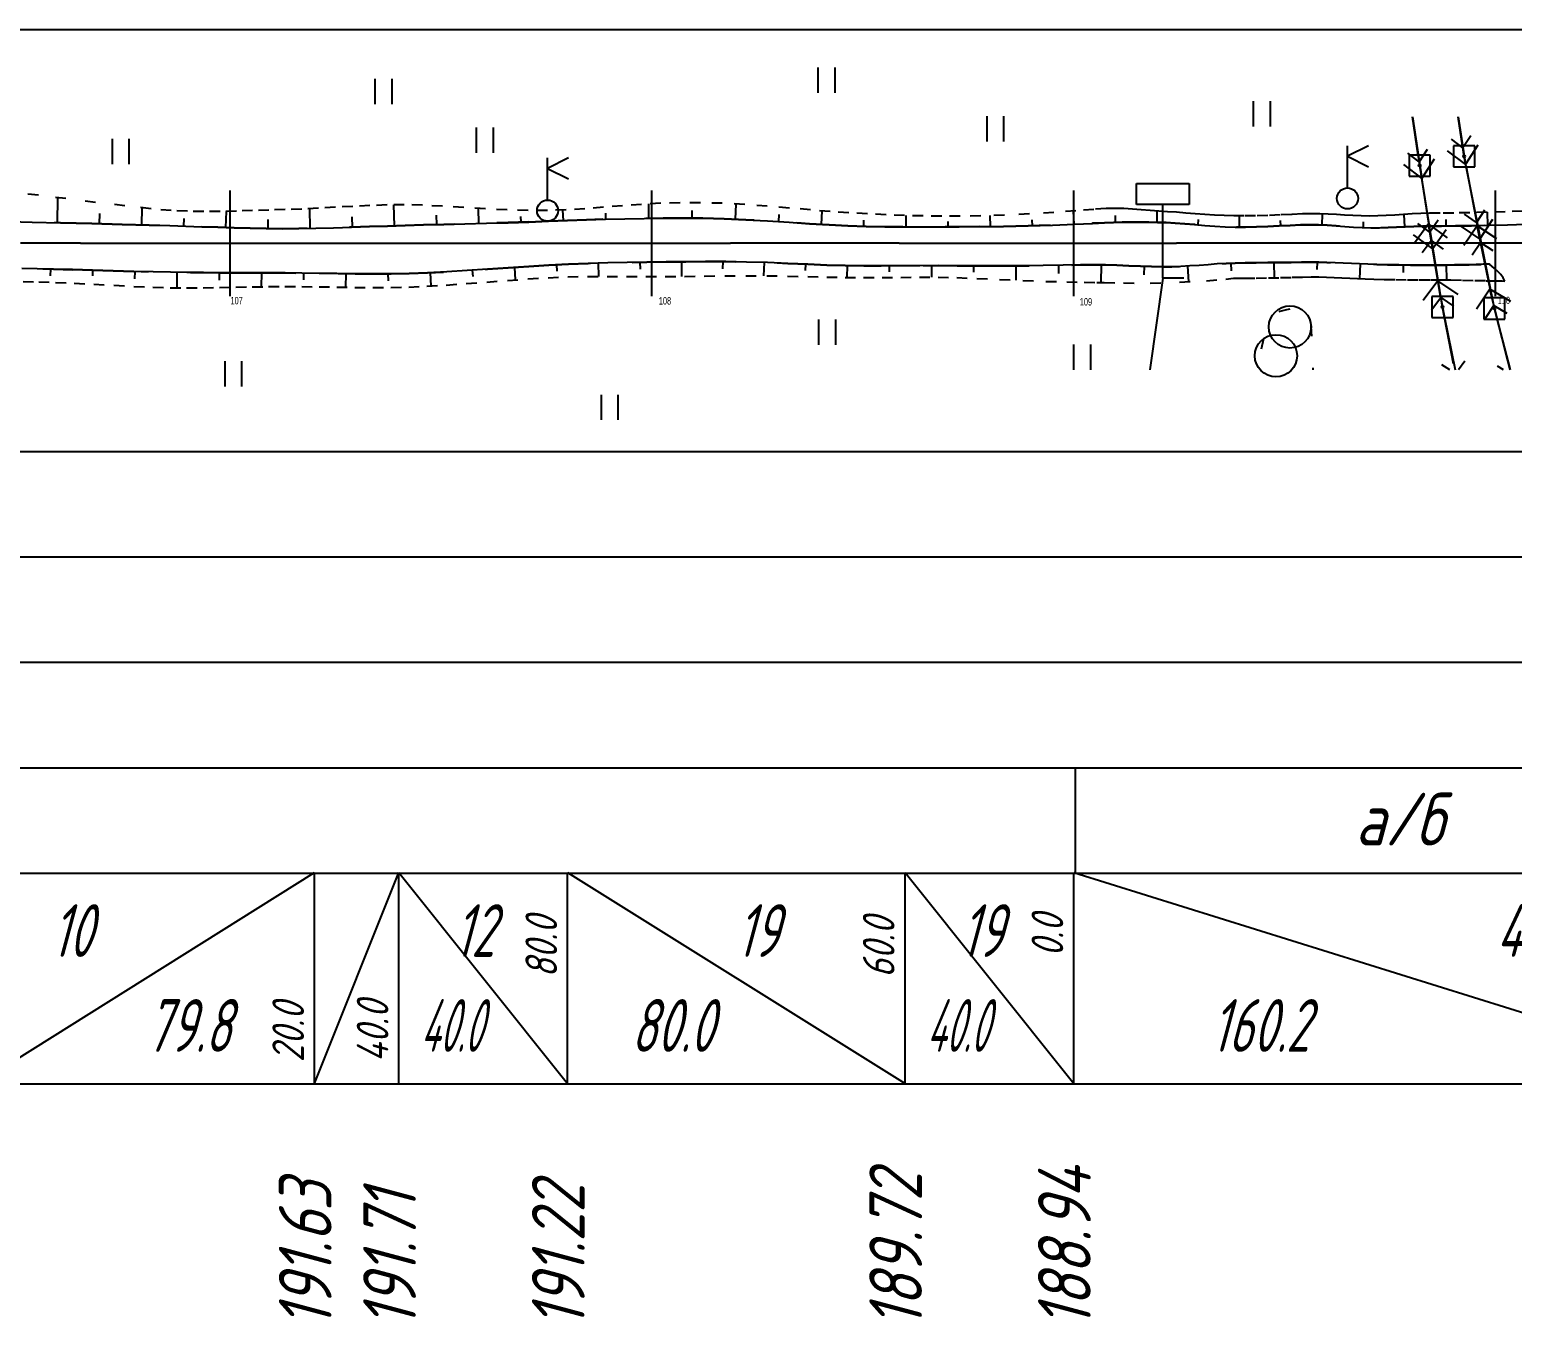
# Model space of a CAD drawing. Extents: x 2172 to 5772, y -842 to -248.
# Drawn here: x 5067.1 to 5137.4, y -671.7 to -610.6 of the extents above; entities that cross this region are included whole.
import ezdxf

# ---------------------------------------------------------------- set-up
doc = ezdxf.new("R2010")
doc.units = 0
doc.header["$MEASUREMENT"] = 0
doc.linetypes.add('CONTI', pattern=[0])
doc.linetypes.add('STROT', pattern=[1.7, 0.5, -1.2])
doc.layers.get('0').update_dxf_attribs({"linetype": 'CONTINUOUS'})
for name, color, linetype in [('DEFAULT', 7, 'CONTI'), ('OTKOSDEFAULT', 32, 'CONTI'), ('SIT_LDEFAULT', 7, 'CONTI'), ('USLZNDEFAULT', 7, 'CONTI'), ('ОТМЕТКИ_КЮВЕТОВ', 7, 'CONTINUOUS'), ('ЧЕРНЫЕ_ОТМЕТКИ', 7, 'CONTINUOUS')]:
    doc.layers.add(name, color=color, linetype=linetype)
doc.styles.add('SHRFT', font='TXT', dxfattribs={"width": 8.75})
doc.styles.add('ГОСТ', font='gost.TTF', dxfattribs={"oblique": 15, "height": 1})

# ---------------------------------------------------------------- blocks, each defined once
blk = doc.blocks.new('BL_27')
at = {"color": 0}
for p, q in [((2.5, 2.5), (-2.5, 2.5)), ((-2.5, 2.5), (-2.5, -2.5)), ((2.5, -2.5), (2.5, 2.5)), ((-2.5, -2.5), (2.5, -2.5))]:
    blk.add_line(p, q, dxfattribs=at)
blk.add_circle((0, 0), 0.25, dxfattribs=at)
blk = doc.blocks.new('BL_4017')
at = {"color": 0}
for p, q in [((0, 2.5), (0, 12.5)), ((5, 12.5), (0, 10)), ((0, 10), (5, 7.5))]:
    blk.add_line(p, q, dxfattribs=at)
blk.add_circle((0, 0), 2.5, dxfattribs=at)
blk = doc.blocks.new('BL_2004')
at = {"color": 0}
blk.add_circle((0, 0), 5, dxfattribs=at)
blk = doc.blocks.new('BL_13')
at = {"color": 0}
for p, q in [((-6.25, 17.5), (-6.25, 22.5)), ((-6.25, 22.5), (6.25, 22.5)), ((6.25, 22.5), (6.25, 17.5)), ((0, 17.5), (-6.25, 17.5)), ((0, 0), (0, 17.5)), ((6.25, 17.5), (0, 17.5)), ((5, 0), (0, 0))]:
    blk.add_line(p, q, dxfattribs=at)
blk = doc.blocks.new('BL_2011')
at = {"color": 0}
for p, q in [((0, 0), (0, 6)), ((4, 0), (4, 6))]:
    blk.add_line(p, q, dxfattribs=at)

msp = doc.modelspace()

# ---------------------------------------------------------------- linework, layer by layer
at = {"linetype": 'Continuous'}
for p, q in [((4736.596, -610.584), (5570.216, -610.584)), ((4736.596, -630.584), (5570.216, -630.584)), ((4736.596, -635.584), (5570.216, -635.584)), ((4736.596, -640.584), (5570.216, -640.584)), ((4736.596, -645.584), (5570.216, -645.584)), ((4736.596, -650.584), (5570.216, -650.584)), ((4736.596, -660.584), (5570.216, -660.584))]:
    msp.add_line(p, q, dxfattribs=at)
msp.add_lwpolyline([(5116.683, -650.584), (5116.683, -645.584)], dxfattribs=at)
at = {"layer": 'DEFAULT', "color": 12, "linetype": 'CONTI'}
for p, q in [((5076.595, -623.217), (5076.595, -618.216)), ((5096.596, -623.216), (5096.596, -618.216)), ((5116.595, -623.216), (5116.596, -618.215)), ((5136.596, -623.216), (5136.595, -618.215)), ((5069.493, -620.715), (5090.626, -620.716)), ((5098.626, -620.716), (5099.05, -620.716)), ((5099.05, -620.716), (5099.473, -620.716)), ((5099.473, -620.716), (5099.897, -620.716)), ((5099.897, -620.716), (5100.321, -620.716)), ((5108.32, -620.715), (5111.464, -620.716)), ((5122.25, -620.716), (5121.464, -620.716)), ((5123.037, -620.716), (5122.25, -620.716)), ((5123.823, -620.716), (5123.037, -620.716)), ((5124.609, -620.716), (5123.823, -620.716)), ((5125.395, -620.716), (5124.609, -620.716)), ((5126.181, -620.716), (5125.395, -620.716)), ((5126.967, -620.716), (5126.181, -620.716)), ((5127.753, -620.716), (5126.967, -620.716)), ((5128.54, -620.716), (5127.753, -620.716)), ((5129.326, -620.716), (5128.54, -620.716)), ((5130.112, -620.716), (5129.326, -620.716))]:
    msp.add_line(p, q, dxfattribs=at)
for points in [[(5067.565, -620.715, 0), (5066.652, -620.716, 0)], [(5068.511, -620.715, 0), (5067.565, -620.715, 0)], [(5069.493, -620.715, 0), (5068.511, -620.715, 0)], [(5090.626, -620.716, 0), (5091.37, -620.715, 0)], [(5091.37, -620.715, 0), (5092.076, -620.715, 0)], [(5092.076, -620.715, 0), (5092.749, -620.715, 0)], [(5092.749, -620.715, 0), (5093.383, -620.715, 0)], [(5093.383, -620.715, 0), (5093.981, -620.715, 0)], [(5093.981, -620.715, 0), (5094.545, -620.716, 0)], [(5094.545, -620.716, 0), (5095.071, -620.716, 0)], [(5095.071, -620.716, 0), (5095.561, -620.715, 0)], [(5095.561, -620.715, 0), (5096.013, -620.716, 0)], [(5096.013, -620.716, 0), (5096.431, -620.715, 0)], [(5096.431, -620.715, 0), (5096.811, -620.715, 0)], [(5096.811, -620.715, 0), (5097.157, -620.716, 0)], [(5097.157, -620.716, 0), (5097.466, -620.716, 0)], [(5097.466, -620.716, 0), (5097.738, -620.716, 0)], [(5097.738, -620.716, 0), (5097.972, -620.716, 0)], [(5097.972, -620.716, 0), (5098.172, -620.715, 0)], [(5098.172, -620.715, 0), (5098.335, -620.715, 0)], [(5098.335, -620.715, 0), (5098.463, -620.715, 0)], [(5098.463, -620.715, 0), (5098.553, -620.715, 0)], [(5098.553, -620.715, 0), (5098.607, -620.716, 0)], [(5098.607, -620.716, 0), (5098.625, -620.716, 0)], [(5100.338, -620.716, 0), (5100.32, -620.716, 0)], [(5100.393, -620.716, 0), (5100.338, -620.716, 0)], [(5100.483, -620.716, 0), (5100.393, -620.716, 0)], [(5100.612, -620.715, 0), (5100.483, -620.716, 0)], [(5100.776, -620.715, 0), (5100.612, -620.715, 0)], [(5100.975, -620.716, 0), (5100.776, -620.715, 0)], [(5101.211, -620.716, 0), (5100.975, -620.716, 0)], [(5101.482, -620.715, 0), (5101.211, -620.716, 0)], [(5101.79, -620.716, 0), (5101.482, -620.715, 0)], [(5102.134, -620.715, 0), (5101.79, -620.716, 0)], [(5102.517, -620.716, 0), (5102.134, -620.715, 0)], [(5102.932, -620.715, 0), (5102.517, -620.716, 0)], [(5103.387, -620.716, 0), (5102.932, -620.715, 0)], [(5103.876, -620.716, 0), (5103.387, -620.716, 0)], [(5104.403, -620.716, 0), (5103.876, -620.716, 0)], [(5104.966, -620.715, 0), (5104.403, -620.716, 0)], [(5105.563, -620.716, 0), (5104.966, -620.715, 0)], [(5106.198, -620.715, 0), (5105.563, -620.716, 0)], [(5106.87, -620.716, 0), (5106.198, -620.715, 0)], [(5107.578, -620.715, 0), (5106.87, -620.716, 0)], [(5108.32, -620.715, 0), (5107.578, -620.715, 0)], [(5111.464, -620.716, 0), (5112.28, -620.715, 0)], [(5112.28, -620.715, 0), (5113.061, -620.715, 0)], [(5113.061, -620.715, 0), (5113.809, -620.716, 0)], [(5113.809, -620.716, 0), (5114.52, -620.715, 0)], [(5114.52, -620.715, 0), (5115.197, -620.715, 0)], [(5115.197, -620.715, 0), (5115.84, -620.715, 0)], [(5115.84, -620.715, 0), (5116.446, -620.716, 0)], [(5116.446, -620.716, 0), (5117.019, -620.715, 0)], [(5117.019, -620.715, 0), (5117.559, -620.715, 0)], [(5117.559, -620.715, 0), (5118.061, -620.716, 0)], [(5118.061, -620.716, 0), (5118.531, -620.715, 0)], [(5118.531, -620.715, 0), (5118.963, -620.716, 0)], [(5118.963, -620.716, 0), (5119.363, -620.716, 0)], [(5119.363, -620.716, 0), (5119.728, -620.716, 0)], [(5119.728, -620.716, 0), (5120.059, -620.716, 0)], [(5120.059, -620.716, 0), (5120.353, -620.716, 0)], [(5120.353, -620.716, 0), (5120.614, -620.716, 0)], [(5120.614, -620.716, 0), (5120.839, -620.716, 0)], [(5120.839, -620.716, 0), (5121.03, -620.717, 0)], [(5121.03, -620.717, 0), (5121.187, -620.716, 0)], [(5121.187, -620.716, 0), (5121.308, -620.717, 0)], [(5121.308, -620.717, 0), (5121.394, -620.716, 0)], [(5121.394, -620.716, 0), (5121.446, -620.715, 0)], [(5121.446, -620.715, 0), (5121.464, -620.716, 0)], [(5130.129, -620.715, 0), (5130.111, -620.716, 0)], [(5130.184, -620.716, 0), (5130.129, -620.715, 0)], [(5130.273, -620.716, 0), (5130.184, -620.716, 0)], [(5130.398, -620.716, 0), (5130.273, -620.716, 0)], [(5130.559, -620.715, 0), (5130.398, -620.716, 0)], [(5130.755, -620.715, 0), (5130.559, -620.715, 0)], [(5130.988, -620.715, 0), (5130.755, -620.715, 0)], [(5131.255, -620.716, 0), (5130.988, -620.715, 0)], [(5131.559, -620.715, 0), (5131.255, -620.716, 0)], [(5131.898, -620.716, 0), (5131.559, -620.715, 0)], [(5132.273, -620.715, 0), (5131.898, -620.716, 0)], [(5132.682, -620.716, 0), (5132.273, -620.715, 0)], [(5133.131, -620.716, 0), (5132.682, -620.716, 0)], [(5133.612, -620.715, 0), (5133.131, -620.716, 0)], [(5134.13, -620.717, 0), (5133.612, -620.715, 0)], [(5134.683, -620.715, 0), (5134.13, -620.717, 0)], [(5135.273, -620.715, 0), (5134.683, -620.715, 0)], [(5135.897, -620.716, 0), (5135.273, -620.715, 0)], [(5136.557, -620.715, 0), (5135.897, -620.716, 0)], [(5137.254, -620.715, 0), (5136.557, -620.715, 0)], [(5137.987, -620.716, 0), (5137.254, -620.715, 0)]]:
    msp.add_polyline3d(points, dxfattribs=at)
at = {"layer": 'OTKOSDEFAULT', "color": 32, "linetype": 'STROT'}
for p, q in [((5067.502, -618.44, 38.28), (5066.446, -618.321, 38.256)), ((5068.802, -618.599, 38.31), (5067.502, -618.44, 38.28)), ((5070.215, -618.773, 38.342), (5068.802, -618.599, 38.31)), ((5071.607, -618.942, 38.374), (5070.215, -618.773, 38.342)), ((5072.846, -619.081, 38.402), (5071.607, -618.942, 38.374)), ((5073.801, -619.164, 38.424), (5072.846, -619.081, 38.402)), ((5074.571, -619.198, 38.43), (5073.801, -619.164, 38.424)), ((5075.342, -619.212, 38.437), (5074.571, -619.198, 38.43)), ((5076.114, -619.206, 38.443), (5075.342, -619.212, 38.437)), ((5076.888, -619.19, 38.449), (5076.114, -619.206, 38.443)), ((5077.659, -619.166, 38.455), (5076.888, -619.19, 38.449)), ((5078.433, -619.139, 38.461), (5077.659, -619.166, 38.455)), ((5079.204, -619.117, 38.468), (5078.433, -619.139, 38.461)), ((5079.986, -619.091, 38.463), (5079.204, -619.117, 38.468)), ((5080.781, -619.052, 38.458), (5079.986, -619.091, 38.463)), ((5081.59, -619.007, 38.453), (5080.781, -619.052, 38.458)), ((5082.403, -618.964, 38.448), (5081.59, -619.007, 38.453)), ((5083.222, -618.926, 38.443), (5082.403, -618.964, 38.448)), ((5084.038, -618.899, 38.438), (5083.222, -618.926, 38.443)), ((5084.848, -618.891, 38.433), (5084.038, -618.899, 38.438)), ((5085.709, -618.911, 38.43), (5084.848, -618.891, 38.433)), ((5086.659, -618.957, 38.427), (5085.709, -618.911, 38.43)), ((5087.667, -619.018, 38.423), (5086.659, -618.957, 38.427)), ((5088.702, -619.079, 38.42), (5087.667, -619.018, 38.423)), ((5089.73, -619.133, 38.416), (5088.702, -619.079, 38.42)), ((5090.72, -619.167, 38.413), (5089.73, -619.133, 38.416)), ((5091.644, -619.166, 38.409), (5090.72, -619.167, 38.413)), ((5092.526, -619.134, 38.396), (5091.644, -619.166, 38.409)), ((5093.414, -619.078, 38.382), (5092.526, -619.134, 38.396)), ((5094.304, -619.01, 38.369), (5093.414, -619.078, 38.382)), ((5095.202, -618.938, 38.355), (5094.304, -619.01, 38.369)), ((5096.104, -618.871, 38.342), (5095.202, -618.938, 38.355)), ((5097.015, -618.82, 38.328), (5096.104, -618.871, 38.342)), ((5097.931, -618.791, 38.315), (5097.015, -618.82, 38.328)), ((5098.895, -618.792, 38.304), (5097.931, -618.791, 38.315)), ((5099.926, -618.82, 38.292), (5098.895, -618.792, 38.304)), ((5100.993, -618.877, 38.28), (5099.926, -618.82, 38.292)), ((5102.065, -618.955, 38.268), (5100.993, -618.877, 38.28)), ((5103.112, -619.043, 38.256), (5102.065, -618.955, 38.268)), ((5104.113, -619.132, 38.244), (5103.112, -619.043, 38.256)), ((5105.044, -619.21, 38.234), (5104.113, -619.132, 38.244)), ((5105.931, -619.271, 38.21), (5105.044, -619.21, 38.234)), ((5106.814, -619.323, 38.187), (5105.931, -619.271, 38.21)), ((5107.697, -619.364, 38.164), (5106.814, -619.323, 38.187)), ((5108.574, -619.397, 38.14), (5107.697, -619.364, 38.164)), ((5109.453, -619.418, 38.117), (5108.574, -619.397, 38.14)), ((5113.313, -619.38, 38.015), (5112.189, -619.417, 38.044)), ((5114.497, -619.323, 37.983), (5113.313, -619.38, 38.015)), ((5115.655, -619.25, 37.952), (5114.497, -619.323, 37.983)), ((5116.7, -619.175, 37.924), (5115.655, -619.25, 37.952)), ((5117.551, -619.106, 37.901), (5116.7, -619.175, 37.924)), ((5118.132, -619.069, 37.886), (5117.551, -619.106, 37.901)), ((5118.548, -619.062, 37.876), (5118.132, -619.069, 37.886)), ((5118.967, -619.07, 37.866), (5118.548, -619.062, 37.876)), ((5119.382, -619.093, 37.856), (5118.967, -619.07, 37.866)), ((5119.799, -619.122, 37.846), (5119.382, -619.093, 37.856)), ((5120.216, -619.154, 37.836), (5119.799, -619.122, 37.846)), ((5120.632, -619.188, 37.826), (5120.216, -619.154, 37.836)), ((5121.047, -619.217, 37.817), (5120.632, -619.188, 37.826)), ((5121.469, -619.247, 37.8), (5121.047, -619.217, 37.817)), ((5121.907, -619.28, 37.783), (5121.469, -619.247, 37.8)), ((5122.356, -619.314, 37.766), (5121.907, -619.28, 37.783)), ((5122.811, -619.348, 37.748), (5122.356, -619.314, 37.766)), ((5123.271, -619.376, 37.73), (5122.811, -619.348, 37.748)), ((5123.731, -619.399, 37.713), (5123.271, -619.376, 37.73)), ((5126.376, -619.373, 37.617), (5125.794, -619.397, 37.638)), ((5126.934, -619.348, 37.597), (5126.376, -619.373, 37.617)), ((5127.444, -619.326, 37.579), (5126.934, -619.348, 37.597)), ((5127.879, -619.315, 37.564), (5127.444, -619.326, 37.579)), ((5128.269, -619.317, 37.551), (5127.879, -619.315, 37.564)), ((5128.659, -619.334, 37.539), (5128.269, -619.317, 37.551)), ((5129.049, -619.354, 37.527), (5128.659, -619.334, 37.539)), ((5129.441, -619.378, 37.514), (5129.049, -619.354, 37.527)), ((5129.834, -619.401, 37.502), (5129.441, -619.378, 37.514)), ((5131.417, -619.397, 37.457), (5131.015, -619.414, 37.467)), ((5131.826, -619.375, 37.447), (5131.417, -619.397, 37.457)), ((5132.237, -619.349, 37.437), (5131.826, -619.375, 37.447)), ((5132.65, -619.325, 37.426), (5132.237, -619.349, 37.437)), ((5133.061, -619.305, 37.416), (5132.65, -619.325, 37.426)), ((5133.471, -619.292, 37.406), (5133.061, -619.305, 37.416)), ((5133.968, -619.287, 37.383), (5133.471, -619.292, 37.406)), ((5134.614, -619.279, 37.353), (5133.968, -619.287, 37.383)), ((5135.37, -619.268, 37.317), (5134.614, -619.279, 37.353)), ((5136.196, -619.246, 37.279), (5135.37, -619.268, 37.317)), ((5137.05, -619.219, 37.239), (5136.196, -619.246, 37.279)), ((5137.891, -619.188, 37.2), (5137.05, -619.219, 37.239)), ((5110.333, -619.428, 38.093), (5109.453, -619.418, 38.117)), ((5111.209, -619.432, 38.07), (5110.333, -619.428, 38.093)), ((5112.189, -619.417, 38.044), (5111.209, -619.432, 38.07)), ((5124.184, -619.414, 37.695), (5123.731, -619.399, 37.713)), ((5124.672, -619.418, 37.678), (5124.184, -619.414, 37.695)), ((5125.217, -619.412, 37.658), (5124.672, -619.418, 37.678)), ((5125.794, -619.397, 37.638), (5125.217, -619.412, 37.658)), ((5130.226, -619.417, 37.49), (5129.834, -619.401, 37.502)), ((5130.618, -619.422, 37.477), (5130.226, -619.417, 37.49)), ((5131.015, -619.414, 37.467), (5130.618, -619.422, 37.477)), ((5136.331, -621.727, 37.309), (5136.295, -621.7, 37.312)), ((5136.424, -621.801, 37.304), (5136.331, -621.727, 37.309)), ((5136.552, -621.913, 37.296), (5136.424, -621.801, 37.304)), ((5136.7, -622.051, 37.286), (5136.552, -621.913, 37.296)), ((5136.841, -622.201, 37.277), (5136.7, -622.051, 37.286)), ((5136.959, -622.356, 37.268), (5136.841, -622.201, 37.277)), ((5066.771, -622.532, 38.287), (5067.517, -622.545, 38.306)), ((5067.517, -622.545, 38.306), (5068.314, -622.57, 38.315)), ((5068.314, -622.57, 38.315), (5069.196, -622.609, 38.325)), ((5069.196, -622.609, 38.325), (5070.128, -622.656, 38.335)), ((5070.128, -622.656, 38.335), (5071.084, -622.708, 38.346)), ((5071.084, -622.708, 38.346), (5072.026, -622.757, 38.357)), ((5072.026, -622.757, 38.357), (5072.928, -622.797, 38.367)), ((5072.928, -622.797, 38.367), (5073.753, -622.821, 38.376)), ((5073.753, -622.821, 38.376), (5074.53, -622.829, 38.384)), ((5074.53, -622.829, 38.384), (5075.308, -622.825, 38.391)), ((5075.308, -622.825, 38.391), (5076.084, -622.812, 38.398)), ((5076.084, -622.812, 38.398), (5076.862, -622.798, 38.406)), ((5076.862, -622.798, 38.406), (5077.64, -622.782, 38.413)), ((5077.64, -622.782, 38.413), (5078.416, -622.768, 38.42)), ((5078.416, -622.768, 38.42), (5079.194, -622.761, 38.427)), ((5079.194, -622.761, 38.427), (5079.988, -622.765, 38.432)), ((5079.988, -622.765, 38.432), (5080.809, -622.777, 38.437)), ((5080.809, -622.777, 38.437), (5081.65, -622.791, 38.442)), ((5081.65, -622.791, 38.442), (5082.503, -622.804, 38.447)), ((5082.503, -622.804, 38.447), (5083.362, -622.812, 38.452)), ((5083.362, -622.812, 38.452), (5084.216, -622.809, 38.457)), ((5084.216, -622.809, 38.457), (5085.062, -622.791, 38.462)), ((5085.062, -622.791, 38.462), (5085.927, -622.752, 38.447)), ((5085.927, -622.752, 38.447), (5086.842, -622.695, 38.431)), ((5086.842, -622.695, 38.431), (5087.79, -622.628, 38.415)), ((5087.79, -622.628, 38.415), (5088.76, -622.551, 38.398)), ((5088.76, -622.551, 38.398), (5089.738, -622.477, 38.382)), ((5089.738, -622.477, 38.382), (5090.712, -622.406, 38.365)), ((5090.712, -622.406, 38.365), (5091.666, -622.347, 38.348)), ((5091.666, -622.347, 38.348), (5092.602, -622.307, 38.332)), ((5092.602, -622.307, 38.332), (5093.537, -622.289, 38.315)), ((5093.537, -622.289, 38.315), (5094.466, -622.284, 38.299)), ((5094.466, -622.284, 38.299), (5095.392, -622.286, 38.282)), ((5095.392, -622.286, 38.282), (5096.312, -622.291, 38.266)), ((5096.312, -622.291, 38.266), (5097.227, -622.294, 38.249)), ((5097.227, -622.294, 38.249), (5098.139, -622.286, 38.233)), ((5098.139, -622.286, 38.233), (5099.072, -622.27, 38.219)), ((5099.072, -622.27, 38.219), (5100.044, -622.257, 38.205)), ((5100.044, -622.257, 38.205), (5101.039, -622.253, 38.191)), ((5101.039, -622.253, 38.191), (5102.039, -622.258, 38.177)), ((5102.039, -622.258, 38.177), (5103.026, -622.273, 38.163)), ((5103.026, -622.273, 38.163), (5103.981, -622.295, 38.149)), ((5103.981, -622.295, 38.149), (5104.883, -622.319, 38.136)), ((5104.883, -622.319, 38.136), (5105.753, -622.336, 38.118)), ((5105.753, -622.336, 38.118), (5106.629, -622.341, 38.1)), ((5106.629, -622.341, 38.1), (5107.507, -622.338, 38.081)), ((5107.507, -622.338, 38.081), (5108.393, -622.332, 38.063)), ((5108.393, -622.332, 38.063), (5109.278, -622.325, 38.045)), ((5109.278, -622.325, 38.045), (5110.163, -622.329, 38.026)), ((5110.163, -622.329, 38.026), (5111.047, -622.345, 38.008)), ((5111.047, -622.345, 38.008), (5112.006, -622.378, 37.982)), ((5112.006, -622.378, 37.982), (5113.076, -622.427, 37.953)), ((5113.076, -622.427, 37.953), (5114.188, -622.477, 37.924)), ((5114.188, -622.477, 37.924), (5115.274, -622.52, 37.895)), ((5115.274, -622.52, 37.895), (5116.265, -622.55, 37.869)), ((5116.265, -622.55, 37.869), (5117.092, -622.566, 37.847)), ((5117.092, -622.566, 37.847), (5117.682, -622.568, 37.832)), ((5117.682, -622.568, 37.832), (5118.037, -622.579, 37.82)), ((5118.037, -622.579, 37.82), (5118.959, -622.598, 37.789)), ((5118.959, -622.598, 37.789), (5120.225, -622.6, 37.748)), ((5120.225, -622.6, 37.748), (5121.612, -622.563, 37.702)), ((5121.612, -622.563, 37.702), (5122.886, -622.49, 37.66)), ((5122.886, -622.49, 37.66), (5123.814, -622.41, 37.63)), ((5123.814, -622.41, 37.63), (5124.172, -622.374, 37.618)), ((5124.172, -622.374, 37.618), (5124.683, -622.37, 37.601)), ((5124.683, -622.37, 37.601), (5125.24, -622.366, 37.583)), ((5125.24, -622.366, 37.583), (5125.822, -622.357, 37.564)), ((5125.822, -622.357, 37.564), (5126.397, -622.344, 37.545)), ((5126.397, -622.344, 37.545), (5126.945, -622.329, 37.527)), ((5126.945, -622.329, 37.527), (5127.439, -622.316, 37.511)), ((5127.439, -622.316, 37.511), (5127.852, -622.309, 37.497)), ((5127.852, -622.309, 37.497), (5128.218, -622.31, 37.486)), ((5128.218, -622.31, 37.486), (5128.583, -622.319, 37.476)), ((5128.583, -622.319, 37.476), (5128.948, -622.334, 37.465)), ((5128.948, -622.334, 37.465), (5129.315, -622.353, 37.454)), ((5129.315, -622.353, 37.454), (5129.683, -622.371, 37.443)), ((5129.683, -622.371, 37.443), (5130.049, -622.389, 37.433)), ((5130.049, -622.389, 37.433), (5130.415, -622.403, 37.422)), ((5130.415, -622.403, 37.422), (5130.828, -622.415, 37.406)), ((5130.828, -622.415, 37.406), (5131.318, -622.427, 37.387)), ((5131.318, -622.427, 37.387), (5131.86, -622.436, 37.365)), ((5131.86, -622.436, 37.365), (5132.422, -622.441, 37.343)), ((5132.422, -622.441, 37.343), (5132.981, -622.443, 37.321)), ((5132.981, -622.443, 37.321), (5133.512, -622.444, 37.3)), ((5133.512, -622.444, 37.3), (5133.985, -622.445, 37.282)), ((5133.985, -622.445, 37.282), (5134.475, -622.452, 37.278)), ((5134.475, -622.452, 37.278), (5135.034, -622.465, 37.274)), ((5135.034, -622.465, 37.274), (5135.612, -622.478, 37.27)), ((5135.612, -622.478, 37.27), (5136.152, -622.488, 37.266)), ((5136.152, -622.488, 37.266), (5136.604, -622.497, 37.263)), ((5136.604, -622.497, 37.263), (5136.914, -622.502, 37.261)), ((5136.914, -622.502, 37.261), (5137.029, -622.504, 37.26)), ((5137.029, -622.504, 37.26), (5136.959, -622.356, 37.268))]:
    msp.add_line(p, q, dxfattribs=at)
at = {"layer": 'OTKOSDEFAULT', "color": 32}
for p, q in [((5068.4, -619.742), (5068.43, -618.555)), ((5070.399, -619.792), (5070.412, -619.295)), ((5072.398, -619.844), (5072.419, -619.033)), ((5076.396, -619.967), (5076.422, -619.2)), ((5080.395, -620.007), (5080.376, -619.073)), ((5084.393, -619.886), (5084.362, -618.897)), ((5086.392, -619.83), (5086.38, -619.386)), ((5088.391, -619.777), (5088.371, -619.06)), ((5092.394, -619.642), (5092.375, -619.14)), ((5094.413, -619.577), (5094.406, -619.289)), ((5096.449, -619.535), (5096.439, -618.851)), ((5098.501, -619.523), (5098.504, -619.156)), ((5100.559, -619.573), (5100.593, -618.852)), ((5102.604, -619.687), (5102.628, -619.344)), ((5104.628, -619.82), (5104.667, -619.176)), ((5116.611, -619.811), (5116.584, -619.184)), ((5118.581, -619.726), (5118.574, -619.395)), ((5120.543, -619.723), (5120.555, -619.181)), ((5128.368, -619.851), (5128.39, -619.323)), ((5132.291, -619.941), (5132.267, -619.348)), ((5136.233, -619.864), (5136.218, -619.244)), ((5066.132, -619.68, 38.277), (5067.208, -619.71, 38.297)), ((5067.208, -619.71, 38.297), (5068.554, -619.745, 38.322)), ((5068.554, -619.745, 38.322), (5070.027, -619.782, 38.349)), ((5070.027, -619.782, 38.349), (5071.479, -619.82, 38.376)), ((5071.479, -619.82, 38.376), (5072.76, -619.853, 38.4)), ((5072.76, -619.853, 38.4), (5073.729, -619.878, 38.418)), ((5073.729, -619.878, 38.418), (5074.493, -619.901, 38.428)), ((5074.396, -619.898), (5074.407, -619.545)), ((5074.493, -619.901, 38.428), (5075.254, -619.927, 38.439)), ((5075.254, -619.927, 38.439), (5076.017, -619.955, 38.449)), ((5076.017, -619.955, 38.449), (5076.78, -619.981, 38.46)), ((5076.78, -619.981, 38.46), (5077.541, -620.004, 38.47)), ((5077.541, -620.004, 38.47), (5078.304, -620.018, 38.481)), ((5078.304, -620.018, 38.481), (5079.067, -620.024, 38.491)), ((5078.394, -620.019), (5078.4, -619.581)), ((5079.067, -620.024, 38.491), (5079.847, -620.018, 38.489)), ((5079.847, -620.018, 38.489), (5080.659, -620.003, 38.488)), ((5080.659, -620.003, 38.488), (5081.494, -619.98, 38.486)), ((5081.494, -619.98, 38.486), (5082.342, -619.954, 38.484)), ((5082.342, -619.954, 38.484), (5083.198, -619.925, 38.482)), ((5082.394, -619.952), (5082.379, -619.459)), ((5083.198, -619.925, 38.482), (5084.049, -619.897, 38.48)), ((5084.049, -619.897, 38.48), (5084.889, -619.871, 38.478)), ((5084.889, -619.871, 38.478), (5085.766, -619.847, 38.47)), ((5085.766, -619.847, 38.47), (5086.72, -619.822, 38.462)), ((5086.72, -619.822, 38.462), (5087.724, -619.796, 38.453)), ((5087.724, -619.796, 38.453), (5088.747, -619.768, 38.444)), ((5088.747, -619.768, 38.444), (5089.769, -619.739, 38.435)), ((5089.769, -619.739, 38.435), (5090.758, -619.706, 38.426)), ((5090.391, -619.717), (5090.382, -619.437)), ((5090.758, -619.706, 38.426), (5091.692, -619.669, 38.418)), ((5091.692, -619.669, 38.418), (5092.589, -619.635, 38.402)), ((5092.589, -619.635, 38.402), (5093.492, -619.603, 38.386)), ((5093.492, -619.603, 38.386), (5094.399, -619.577, 38.371)), ((5094.399, -619.577, 38.371), (5095.306, -619.556, 38.355)), ((5095.306, -619.556, 38.355), (5096.218, -619.539, 38.339)), ((5096.218, -619.539, 38.339), (5097.133, -619.528, 38.323)), ((5097.133, -619.528, 38.323), (5098.052, -619.522, 38.308)), ((5098.052, -619.522, 38.308), (5099.005, -619.528, 38.293)), ((5099.005, -619.528, 38.293), (5100.011, -619.553, 38.277)), ((5100.011, -619.553, 38.277), (5101.043, -619.597, 38.261)), ((5101.043, -619.597, 38.261), (5102.077, -619.654, 38.245)), ((5102.077, -619.654, 38.245), (5103.094, -619.72, 38.229)), ((5103.094, -619.72, 38.229), (5104.071, -619.788, 38.214)), ((5104.071, -619.788, 38.214), (5104.992, -619.844, 38.199)), ((5104.992, -619.844, 38.199), (5105.876, -619.885, 38.181)), ((5105.876, -619.885, 38.181), (5106.759, -619.912, 38.162)), ((5106.639, -619.908), (5106.648, -619.611)), ((5106.759, -619.912, 38.162), (5107.642, -619.927, 38.143)), ((5107.642, -619.927, 38.143), (5108.525, -619.932, 38.124)), ((5108.525, -619.932, 38.124), (5109.405, -619.931, 38.106)), ((5108.643, -619.933), (5108.644, -619.397)), ((5109.405, -619.931, 38.106), (5110.287, -619.928, 38.087)), ((5110.287, -619.928, 38.087), (5111.166, -619.928, 38.068)), ((5110.643, -619.928), (5110.643, -619.679)), ((5111.166, -619.928, 38.068), (5112.144, -619.925, 38.054)), ((5112.144, -619.925, 38.054), (5113.265, -619.912, 38.038)), ((5112.642, -619.919), (5112.637, -619.402)), ((5113.265, -619.912, 38.038), (5114.44, -619.889, 38.02)), ((5114.44, -619.889, 38.02), (5115.591, -619.853, 38.004)), ((5114.632, -619.883), (5114.626, -619.6)), ((5115.591, -619.853, 38.004), (5116.629, -619.81, 37.988)), ((5116.629, -619.81, 37.988), (5117.48, -619.769, 37.976)), ((5117.48, -619.769, 37.976), (5118.06, -619.742, 37.967)), ((5118.06, -619.742, 37.967), (5118.478, -619.728, 37.941)), ((5118.478, -619.728, 37.941), (5118.896, -619.718, 37.915)), ((5118.896, -619.718, 37.915), (5119.313, -619.713, 37.889)), ((5119.313, -619.713, 37.889), (5119.73, -619.712, 37.863)), ((5119.73, -619.712, 37.863), (5120.148, -619.716, 37.837)), ((5120.148, -619.716, 37.837), (5120.563, -619.723, 37.81)), ((5120.563, -619.723, 37.81), (5120.978, -619.737, 37.784)), ((5120.978, -619.737, 37.784), (5121.406, -619.76, 37.774)), ((5121.406, -619.76, 37.774), (5121.856, -619.793, 37.764)), ((5121.856, -619.793, 37.764), (5122.324, -619.831, 37.753)), ((5122.324, -619.831, 37.753), (5122.804, -619.868, 37.742)), ((5122.494, -619.844), (5122.513, -619.587)), ((5122.804, -619.868, 37.742), (5123.289, -619.903, 37.731)), ((5123.289, -619.903, 37.731), (5123.773, -619.93, 37.719)), ((5123.773, -619.93, 37.719), (5124.247, -619.945, 37.708)), ((5124.247, -619.945, 37.708), (5124.738, -619.947, 37.689)), ((5124.451, -619.946), (5124.455, -619.416)), ((5124.738, -619.947, 37.689), (5125.262, -619.935, 37.668)), ((5125.262, -619.935, 37.668), (5125.801, -619.915, 37.647)), ((5125.801, -619.915, 37.647), (5126.339, -619.891, 37.626)), ((5126.339, -619.891, 37.626), (5126.86, -619.865, 37.605)), ((5126.412, -619.888), (5126.4, -619.63)), ((5126.86, -619.865, 37.605), (5127.349, -619.845, 37.585)), ((5127.349, -619.845, 37.585), (5127.79, -619.835, 37.568)), ((5127.79, -619.835, 37.568), (5128.202, -619.843, 37.561)), ((5128.202, -619.843, 37.561), (5128.615, -619.862, 37.555)), ((5128.615, -619.862, 37.555), (5129.031, -619.891, 37.548)), ((5129.031, -619.891, 37.548), (5129.444, -619.921, 37.541)), ((5129.444, -619.921, 37.541), (5129.859, -619.952, 37.534)), ((5129.859, -619.952, 37.534), (5130.271, -619.974, 37.528)), ((5130.271, -619.974, 37.528), (5130.682, -619.984, 37.521)), ((5130.327, -619.976), (5130.338, -619.698)), ((5130.682, -619.984, 37.521), (5131.089, -619.983, 37.501)), ((5131.089, -619.983, 37.501), (5131.498, -619.973, 37.48)), ((5131.498, -619.973, 37.48), (5131.906, -619.958, 37.46)), ((5131.906, -619.958, 37.46), (5132.315, -619.941, 37.44)), ((5132.315, -619.941, 37.44), (5132.722, -619.922, 37.419)), ((5132.722, -619.922, 37.419), (5133.13, -619.908, 37.399)), ((5133.13, -619.908, 37.399), (5133.539, -619.901, 37.378)), ((5133.539, -619.901, 37.378), (5134.04, -619.897, 37.361)), ((5134.04, -619.897, 37.361), (5134.693, -619.892, 37.338)), ((5134.257, -619.896), (5134.255, -619.591)), ((5134.693, -619.892, 37.338), (5135.461, -619.881, 37.311)), ((5135.461, -619.881, 37.311), (5136.302, -619.863, 37.281)), ((5136.302, -619.863, 37.281), (5137.17, -619.837, 37.251)), ((5137.17, -619.837, 37.251), (5138.024, -619.806, 37.221)), ((5067.438, -621.925, 38.239), (5066.713, -621.907, 38.222)), ((5068.225, -621.942, 38.268), (5067.438, -621.925, 38.239)), ((5068.073, -621.939), (5068.066, -622.251)), ((5069.116, -621.965, 38.301), (5068.225, -621.942, 38.268)), ((5070.07, -621.991, 38.336), (5069.116, -621.965, 38.301)), ((5070.074, -621.991), (5070.066, -622.266)), ((5071.051, -622.021, 38.373), (5070.07, -621.991, 38.336)), ((5072.02, -622.047, 38.408), (5071.051, -622.021, 38.373)), ((5072.939, -622.07, 38.442), (5072.02, -622.047, 38.408)), ((5072.072, -622.047), (5072.063, -622.403)), ((5073.772, -622.086, 38.473), (5072.939, -622.07, 38.442)), ((5074.547, -622.096, 38.473), (5073.772, -622.086, 38.473)), ((5074.071, -622.091), (5074.059, -622.824)), ((5075.324, -622.104, 38.472), (5074.547, -622.096, 38.473)), ((5076.1, -622.11, 38.471), (5075.324, -622.104, 38.472)), ((5076.072, -622.108), (5076.071, -622.461)), ((5076.875, -622.111, 38.471), (5076.1, -622.11, 38.471)), ((5077.651, -622.115, 38.47), (5076.875, -622.111, 38.471)), ((5078.426, -622.117, 38.47), (5077.651, -622.115, 38.47)), ((5078.073, -622.116), (5078.072, -622.774)), ((5079.202, -622.121, 38.469), (5078.426, -622.117, 38.47)), ((5079.995, -622.128, 38.471), (5079.202, -622.121, 38.469)), ((5080.817, -622.141, 38.472), (5079.995, -622.128, 38.471)), ((5080.075, -622.13), (5080.071, -622.448)), ((5081.66, -622.154, 38.474), (5080.817, -622.141, 38.472)), ((5082.515, -622.166, 38.476), (5081.66, -622.154, 38.474)), ((5082.077, -622.159), (5082.069, -622.798)), ((5083.376, -622.171, 38.477), (5082.515, -622.166, 38.476)), ((5084.234, -622.166, 38.479), (5083.376, -622.171, 38.477)), ((5084.078, -622.167), (5084.082, -622.489)), ((5085.082, -622.15, 38.481), (5084.234, -622.166, 38.479)), ((5085.951, -622.117, 38.472), (5085.082, -622.15, 38.481)), ((5086.87, -622.068, 38.462), (5085.951, -622.117, 38.472)), ((5086.077, -622.111), (5086.107, -622.74)), ((5087.825, -622.01, 38.452), (5086.87, -622.068, 38.462)), ((5088.799, -621.946, 38.441), (5087.825, -622.01, 38.452)), ((5088.074, -621.994), (5088.094, -622.298)), ((5089.782, -621.877, 38.431), (5088.799, -621.946, 38.441)), ((5090.756, -621.811, 38.42), (5089.782, -621.877, 38.431)), ((5090.071, -621.858), (5090.112, -622.449)), ((5091.707, -621.752, 38.41), (5090.756, -621.811, 38.42)), ((5092.639, -621.704, 38.394), (5091.707, -621.752, 38.41)), ((5092.065, -621.733), (5092.081, -622.031)), ((5093.572, -621.668, 38.378), (5092.639, -621.704, 38.394)), ((5094.5, -621.642, 38.362), (5093.572, -621.668, 38.378)), ((5094.049, -621.653), (5094.067, -622.284)), ((5095.427, -621.622, 38.347), (5094.5, -621.642, 38.362)), ((5096.351, -621.61, 38.331), (5095.427, -621.622, 38.347)), ((5096.024, -621.612), (5096.029, -621.95)), ((5097.274, -621.599, 38.315), (5096.351, -621.61, 38.331)), ((5098.194, -621.588, 38.299), (5097.274, -621.599, 38.315)), ((5097.989, -621.588), (5097.996, -622.285)), ((5099.132, -621.581, 38.289), (5098.194, -621.588, 38.299)), ((5100.099, -621.585, 38.28), (5099.132, -621.581, 38.289)), ((5099.948, -621.583), (5099.946, -621.92)), ((5101.083, -621.603, 38.27), (5100.099, -621.585, 38.28)), ((5102.068, -621.633, 38.26), (5101.083, -621.603, 38.27)), ((5101.908, -621.627), (5101.889, -622.255)), ((5103.04, -621.671, 38.25), (5102.068, -621.633, 38.26)), ((5103.984, -621.71, 38.24), (5103.04, -621.671, 38.25)), ((5103.875, -621.704), (5103.864, -621.999)), ((5104.885, -621.746, 38.231), (5103.984, -621.71, 38.24)), ((5105.76, -621.772, 38.213), (5104.885, -621.746, 38.231)), ((5106.64, -621.786, 38.195), (5105.76, -621.772, 38.213)), ((5105.853, -621.773), (5105.842, -622.336)), ((5107.52, -621.789, 38.176), (5106.64, -621.786, 38.195)), ((5108.405, -621.787, 38.158), (5107.52, -621.789, 38.176)), ((5107.843, -621.789), (5107.844, -622.063)), ((5109.292, -621.78, 38.139), (5108.405, -621.787, 38.158)), ((5110.179, -621.776, 38.121), (5109.292, -621.78, 38.139)), ((5109.843, -621.778), (5109.844, -622.328)), ((5111.064, -621.778, 38.102), (5110.179, -621.776, 38.121)), ((5112.009, -621.782, 38.077), (5111.064, -621.778, 38.102)), ((5111.843, -621.781), (5111.843, -622.078)), ((5113.04, -621.784, 38.049), (5112.009, -621.782, 38.077)), ((5114.101, -621.779, 38.021), (5113.04, -621.784, 38.049)), ((5113.85, -621.781), (5113.854, -622.462)), ((5115.138, -621.768, 37.993), (5114.101, -621.779, 38.021)), ((5116.096, -621.754, 37.968), (5115.138, -621.768, 37.993)), ((5115.867, -621.758), (5115.872, -622.15)), ((5116.923, -621.739, 37.946), (5116.096, -621.754, 37.968)), ((5117.558, -621.731, 37.929), (5116.923, -621.739, 37.946)), ((5118.093, -621.737, 37.908), (5117.558, -621.731, 37.929)), ((5117.895, -621.735), (5117.884, -622.573)), ((5118.646, -621.753, 37.886), (5118.093, -621.737, 37.908)), ((5119.203, -621.777, 37.864), (5118.646, -621.753, 37.886)), ((5119.753, -621.799, 37.842), (5119.203, -621.777, 37.864)), ((5120.285, -621.819, 37.821), (5119.753, -621.799, 37.842)), ((5119.935, -621.807), (5119.921, -622.204)), ((5120.787, -621.83, 37.802), (5120.285, -621.819, 37.821)), ((5121.243, -621.829, 37.784), (5120.787, -621.83, 37.802)), ((5121.674, -621.815, 37.771), (5121.243, -621.829, 37.784)), ((5122.105, -621.791, 37.759), (5121.674, -621.815, 37.771)), ((5121.989, -621.799), (5122.035, -622.544)), ((5122.535, -621.762, 37.747), (5122.105, -621.791, 37.759)), ((5122.966, -621.729, 37.735), (5122.535, -621.762, 37.747)), ((5123.395, -621.697, 37.722), (5122.966, -621.729, 37.735)), ((5123.822, -621.67, 37.71), (5123.395, -621.697, 37.722)), ((5124.251, -621.654, 37.698), (5123.822, -621.67, 37.71)), ((5124.036, -621.664), (5124.052, -622.024)), ((5124.716, -621.644, 37.683), (5124.251, -621.654, 37.698)), ((5125.24, -621.64, 37.667), (5124.716, -621.644, 37.683)), ((5125.797, -621.633, 37.65), (5125.24, -621.64, 37.667)), ((5126.36, -621.627, 37.633), (5125.797, -621.633, 37.65)), ((5126.083, -621.632), (5126.093, -622.352)), ((5126.902, -621.619, 37.616), (5126.36, -621.627, 37.633)), ((5127.402, -621.613, 37.601), (5126.902, -621.619, 37.616)), ((5127.83, -621.609, 37.588), (5127.402, -621.613, 37.601)), ((5128.216, -621.612, 37.575), (5127.83, -621.609, 37.588)), ((5128.13, -621.611), (5128.126, -621.96)), ((5128.601, -621.621, 37.562), (5128.216, -621.612, 37.575)), ((5128.987, -621.636, 37.55), (5128.601, -621.621, 37.562)), ((5129.374, -621.654, 37.537), (5128.987, -621.636, 37.55)), ((5129.76, -621.673, 37.524), (5129.374, -621.654, 37.537)), ((5130.146, -621.689, 37.512), (5129.76, -621.673, 37.524)), ((5130.533, -621.702, 37.499), (5130.146, -621.689, 37.512)), ((5130.175, -621.69), (5130.146, -622.393)), ((5130.966, -621.715, 37.487), (5130.533, -621.702, 37.499)), ((5131.472, -621.73, 37.473), (5130.966, -621.715, 37.487)), ((5132.016, -621.744, 37.458), (5131.472, -621.73, 37.473)), ((5132.57, -621.751, 37.442), (5132.016, -621.744, 37.458)), ((5132.222, -621.746), (5132.217, -622.093)), ((5133.099, -621.754, 37.427), (5132.57, -621.751, 37.442)), ((5133.574, -621.753, 37.414), (5133.099, -621.754, 37.427)), ((5133.963, -621.75, 37.403), (5133.574, -621.753, 37.414)), ((5134.304, -621.746, 37.39), (5133.963, -621.75, 37.403)), ((5134.262, -621.747), (5134.271, -622.449)), ((5134.652, -621.742, 37.376), (5134.304, -621.746, 37.39)), ((5135.001, -621.737, 37.363), (5134.652, -621.742, 37.376)), ((5135.347, -621.732, 37.349), (5135.001, -621.737, 37.363)), ((5135.684, -621.723, 37.336), (5135.347, -621.732, 37.349)), ((5136.001, -621.711, 37.323), (5135.684, -621.723, 37.336)), ((5136.295, -621.7, 37.312), (5136.001, -621.711, 37.323))]:
    msp.add_line(p, q, dxfattribs=at)
at = {"layer": 'SIT_LDEFAULT', "color": 7}
for p, q in [((5132.653, -614.716), (5133.097, -617.641)), ((5132.999, -617.03), (5132.656, -614.716)), ((5132.922, -616.536), (5132.657, -614.716)), ((5135.028, -616.098), (5134.82, -614.716)), ((5134.82, -614.716), (5135.17, -616.981)), ((5135.106, -616.592), (5134.821, -614.716)), ((5135.043, -616.193), (5134.51, -615.782)), ((5135.421, -615.615), (5135.043, -616.193)), ((5132.97, -616.852), (5132.441, -616.441)), ((5133.348, -616.275), (5132.97, -616.852)), ((5134.307, -616.323), (5135.17, -616.981)), ((5135.17, -616.981), (5135.778, -616.054)), ((5132.239, -616.981), (5133.097, -617.641)), ((5134.08, -623.739), (5132.999, -617.03)), ((5133.097, -617.641), (5133.703, -616.714)), ((5136.543, -623.806), (5135.106, -616.592)), ((5135.195, -617.084), (5135.85, -620.518)), ((5133.07, -617.525), (5133.603, -620.981)), ((5135.694, -619.733), (5135.117, -619.338)), ((5136.078, -619.145), (5135.694, -619.733)), ((5068.554, -619.745), (5068.256, -619.738)), ((5070.027, -619.782), (5068.554, -619.745)), ((5071.479, -619.82), (5070.027, -619.78)), ((5072.76, -619.853), (5071.479, -619.82)), ((5073.253, -619.865), (5072.76, -619.853)), ((5075.254, -619.927), (5075.25, -619.927)), ((5076.017, -619.955), (5075.252, -619.927)), ((5076.78, -619.981), (5076.017, -619.955)), ((5077.541, -620.004), (5076.78, -619.981)), ((5078.304, -620.016), (5077.541, -620.002)), ((5079.067, -620.024), (5078.304, -620.018)), ((5079.847, -620.018), (5079.067, -620.024)), ((5080.251, -620.011), (5079.847, -620.018)), ((5082.342, -619.954), (5082.248, -619.957)), ((5083.198, -619.925), (5082.342, -619.954)), ((5084.049, -619.897), (5083.198, -619.925)), ((5084.889, -619.871), (5084.049, -619.897)), ((5085.766, -619.847), (5084.889, -619.871)), ((5086.72, -619.822), (5085.766, -619.847)), ((5087.246, -619.807), (5086.72, -619.82)), ((5089.769, -619.739), (5089.245, -619.753)), ((5090.758, -619.704), (5089.769, -619.737)), ((5091.692, -619.669), (5090.758, -619.706)), ((5092.589, -619.635), (5091.692, -619.669)), ((5093.492, -619.603), (5092.589, -619.635)), ((5094.267, -619.578), (5093.492, -619.601)), ((5097.133, -619.528), (5096.3, -619.536)), ((5098.052, -619.52), (5097.133, -619.526)), ((5099.005, -619.526), (5098.052, -619.52)), ((5100.011, -619.553), (5099.005, -619.528)), ((5101.043, -619.597), (5100.011, -619.553)), ((5101.436, -619.614), (5101.043, -619.595)), ((5104.071, -619.788), (5103.471, -619.744)), ((5104.992, -619.842), (5104.071, -619.786)), ((5105.876, -619.885), (5104.992, -619.844)), ((5106.759, -619.912), (5105.876, -619.885)), ((5107.642, -619.927), (5106.759, -619.912)), ((5108.496, -619.932), (5107.642, -619.927)), ((5111.166, -619.928), (5110.498, -619.928)), ((5112.144, -619.925), (5111.166, -619.928)), ((5113.265, -619.912), (5112.144, -619.927)), ((5114.44, -619.889), (5113.265, -619.912)), ((5115.481, -619.858), (5114.44, -619.891)), ((5117.48, -619.769), (5117.456, -619.771)), ((5118.06, -619.74), (5117.481, -619.767)), ((5118.477, -619.73), (5118.059, -619.743)), ((5118.896, -619.716), (5118.478, -619.726)), ((5119.313, -619.715), (5118.896, -619.72)), ((5119.73, -619.712), (5119.313, -619.713)), ((5120.148, -619.716), (5119.73, -619.712)), ((5120.563, -619.723), (5120.148, -619.716)), ((5120.978, -619.737), (5120.563, -619.723)), ((5121.406, -619.76), (5120.978, -619.737)), ((5121.856, -619.793), (5121.406, -619.76)), ((5122.324, -619.831), (5121.856, -619.793)), ((5122.353, -619.833), (5122.324, -619.831)), ((5124.738, -619.947), (5124.308, -619.946)), ((5125.262, -619.935), (5124.738, -619.947)), ((5125.801, -619.915), (5125.262, -619.935)), ((5126.339, -619.891), (5125.801, -619.915)), ((5126.86, -619.865), (5126.339, -619.891)), ((5127.349, -619.845), (5126.86, -619.865)), ((5127.79, -619.835), (5127.349, -619.845)), ((5128.202, -619.843), (5127.79, -619.835)), ((5128.615, -619.862), (5128.202, -619.843)), ((5129.031, -619.891), (5128.615, -619.862)), ((5129.204, -619.904), (5129.031, -619.891)), ((5131.498, -619.973), (5131.164, -619.981)), ((5131.906, -619.958), (5131.498, -619.973)), ((5132.315, -619.941), (5131.906, -619.958)), ((5132.722, -619.922), (5132.315, -619.941)), ((5133.13, -619.908), (5132.722, -619.922)), ((5133.411, -619.793), (5132.748, -620.705)), ((5133.473, -620.191), (5132.912, -619.775)), ((5133.539, -619.901), (5133.13, -619.908)), ((5133.991, -623.246), (5133.411, -619.793)), ((5134.322, -620.449), (5133.411, -619.793)), ((5133.88, -619.617), (5133.473, -620.191)), ((5134.04, -619.897), (5133.539, -619.901)), ((5133.603, -620.981), (5134.255, -620.058)), ((5134.693, -619.892), (5134.04, -619.897)), ((5135.461, -619.881), (5134.693, -619.892)), ((5134.918, -619.885), (5135.85, -620.518)), ((5135.723, -619.888), (5135.096, -620.827)), ((5136.091, -619.867), (5135.461, -619.881)), ((5136.435, -623.316), (5135.723, -619.888)), ((5136.663, -620.51), (5135.723, -619.888)), ((5135.85, -620.518), (5136.464, -619.572)), ((5132.691, -620.313), (5133.603, -620.981)), ((5133.12, -621.154), (5133.538, -620.584)), ((5133.538, -620.584), (5134.113, -620.993)), ((5135.486, -621.26), (5135.88, -620.673)), ((5135.88, -620.673), (5136.473, -621.061)), ((5067.711, -621.933), (5068.225, -621.944)), ((5068.225, -621.942), (5069.116, -621.967)), ((5069.116, -621.965), (5070.07, -621.991)), ((5070.07, -621.991), (5071.051, -622.021)), ((5071.051, -622.021), (5072.02, -622.047)), ((5072.02, -622.045), (5072.713, -622.063)), ((5074.713, -622.097), (5075.324, -622.104)), ((5075.324, -622.104), (5076.1, -622.11)), ((5076.1, -622.11), (5076.875, -622.111)), ((5076.875, -622.111), (5077.651, -622.115)), ((5077.651, -622.115), (5078.426, -622.117)), ((5078.426, -622.117), (5079.202, -622.121)), ((5079.202, -622.121), (5079.712, -622.125)), ((5081.71, -622.155), (5082.515, -622.166)), ((5082.515, -622.166), (5083.376, -622.171)), ((5083.376, -622.171), (5084.234, -622.166)), ((5084.234, -622.166), (5085.082, -622.15)), ((5085.082, -622.152), (5085.951, -622.119)), ((5085.951, -622.117), (5086.708, -622.077)), ((5088.705, -621.951), (5088.799, -621.944)), ((5088.799, -621.946), (5089.782, -621.877)), ((5089.782, -621.877), (5090.756, -621.811)), ((5090.756, -621.811), (5091.707, -621.75)), ((5091.707, -621.75), (5092.639, -621.702)), ((5092.639, -621.704), (5093.572, -621.668)), ((5093.572, -621.668), (5093.683, -621.664)), ((5095.659, -621.62), (5096.351, -621.612)), ((5096.351, -621.61), (5097.274, -621.599)), ((5097.274, -621.599), (5098.194, -621.588)), ((5098.194, -621.59), (5099.132, -621.583)), ((5099.132, -621.581), (5100.099, -621.585)), ((5100.099, -621.585), (5100.566, -621.59)), ((5102.525, -621.649), (5103.04, -621.671)), ((5103.04, -621.671), (5103.984, -621.71)), ((5103.984, -621.71), (5104.885, -621.746)), ((5104.885, -621.746), (5105.76, -621.772)), ((5105.76, -621.772), (5106.64, -621.786)), ((5106.64, -621.786), (5107.471, -621.789)), ((5109.469, -621.779), (5110.179, -621.776)), ((5110.179, -621.776), (5111.064, -621.778)), ((5111.064, -621.778), (5112.009, -621.782)), ((5112.009, -621.782), (5113.04, -621.784)), ((5113.04, -621.784), (5114.101, -621.779)), ((5114.101, -621.779), (5114.482, -621.777)), ((5116.503, -621.747), (5116.923, -621.737)), ((5116.923, -621.739), (5117.558, -621.731)), ((5117.558, -621.731), (5118.093, -621.737)), ((5118.093, -621.737), (5118.646, -621.753)), ((5118.646, -621.753), (5119.203, -621.777)), ((5119.203, -621.777), (5119.753, -621.799)), ((5119.753, -621.799), (5120.285, -621.819)), ((5120.285, -621.819), (5120.787, -621.83)), ((5120.787, -621.828), (5121.244, -621.827)), ((5121.243, -621.829), (5121.604, -621.818)), ((5123.654, -621.682), (5123.822, -621.67)), ((5123.822, -621.67), (5124.251, -621.654)), ((5124.251, -621.654), (5124.716, -621.644)), ((5124.716, -621.644), (5125.24, -621.64)), ((5125.24, -621.64), (5125.797, -621.633)), ((5125.797, -621.633), (5126.36, -621.627)), ((5126.36, -621.627), (5126.902, -621.619)), ((5126.902, -621.621), (5127.402, -621.615)), ((5127.402, -621.613), (5127.83, -621.609)), ((5127.83, -621.609), (5128.216, -621.612)), ((5128.216, -621.612), (5128.601, -621.621)), ((5128.601, -621.621), (5128.768, -621.628)), ((5130.816, -621.711), (5130.966, -621.715)), ((5130.966, -621.715), (5131.472, -621.73)), ((5131.472, -621.73), (5132.016, -621.744)), ((5132.016, -621.744), (5132.57, -621.751)), ((5132.57, -621.751), (5133.099, -621.754)), ((5133.099, -621.754), (5133.573, -621.751)), ((5133.574, -621.753), (5133.963, -621.75)), ((5133.963, -621.75), (5134.304, -621.746)), ((5134.304, -621.746), (5134.652, -621.742)), ((5134.652, -621.742), (5135.001, -621.737)), ((5135.001, -621.737), (5135.347, -621.732)), ((5135.347, -621.732), (5135.684, -621.723)), ((5135.684, -621.725), (5135.916, -621.716)), ((5120.823, -622.377), (5120.209, -626.716)), ((5133.856, -622.502), (5133.168, -623.421)), ((5134.508, -625.947), (5133.856, -622.502)), ((5134.82, -623.147), (5133.856, -622.502)), ((5136.32, -622.884), (5135.693, -623.84)), ((5137.173, -626.288), (5136.32, -622.884)), ((5137.316, -623.476), (5136.32, -622.884)), ((5133.565, -623.867), (5133.997, -623.29)), ((5133.997, -623.29), (5134.608, -623.693)), ((5126.33, -623.96), (5126.377, -623.938)), ((5126.377, -623.936), (5126.695, -623.85)), ((5126.695, -623.85), (5126.85, -623.83)), ((5134.609, -626.439), (5134.08, -623.739)), ((5134.173, -624.232), (5134.674, -626.716)), ((5136.116, -624.263), (5136.508, -623.662)), ((5136.508, -623.662), (5137.136, -624.033)), ((5137.285, -626.716), (5136.543, -623.806)), ((5136.663, -624.293), (5137.292, -626.716)), ((5127.831, -624.617), (5127.859, -624.9)), ((5127.859, -624.9), (5127.87, -625.116)), ((5125.5, -625.713), (5125.616, -625.223)), ((5135.142, -626.302), (5134.832, -626.716)), ((5127.932, -626.616), (5127.934, -626.716)), ((5134.425, -626.716), (5134.053, -626.485)), ((5136.98, -626.716), (5136.685, -626.549))]:
    msp.add_line(p, q, dxfattribs=at)
at = {"layer": 'ОТМЕТКИ_КЮВЕТОВ'}
for p, q in [((5064.633, -660.557), (5080.596, -650.557)), ((5080.596, -660.557), (5080.596, -650.557)), ((5080.596, -660.557), (5084.596, -650.557)), ((5084.596, -660.557), (5084.596, -650.557)), ((5084.596, -650.557), (5092.596, -660.557)), ((5092.596, -660.557), (5092.596, -650.557)), ((5092.596, -650.557), (5108.596, -660.557)), ((5108.596, -660.557), (5108.596, -650.557)), ((5108.596, -650.557), (5116.596, -660.557)), ((5116.596, -660.557), (5116.596, -650.557)), ((5116.596, -650.557), (5148.628, -660.557))]:
    msp.add_line(p, q, dxfattribs=at)

# ---------------------------------------------------------------- block references
at = {"layer": 'USLZNDEFAULT', "color": 7, "xscale": 0.1999999999998181, "yscale": 0.1999999999999318, "zscale": 0.1999999999999034}
for name, p in [('BL_2011', (5083.472, -614.112)), ('BL_2011', (5104.476, -613.578)), ('BL_2011', (5125.125, -615.179)), ('BL_2011', (5112.486, -615.89)), ('BL_2011', (5071.011, -616.958)), ('BL_2011', (5088.278, -616.424)), ('BL_4017', (5129.576, -618.589)), ('BL_27', (5132.999, -617.03)), ('BL_27', (5135.106, -616.592)), ('BL_4017', (5091.644, -619.166)), ('BL_13', (5120.823, -622.377)), ('BL_27', (5134.08, -623.739)), ('BL_27', (5136.543, -623.806)), ('BL_2004', (5126.849, -624.681)), ('BL_2011', (5104.51, -625.527)), ('BL_2011', (5116.607, -626.716)), ('BL_2004', (5126.182, -626.049)), ('BL_2011', (5076.352, -627.509)), ('BL_2011', (5094.199, -629.094))]:
    msp.add_blockref(name, p, dxfattribs=at)

# ---------------------------------------------------------------- texts
at = {"style": 'ГОСТ', "oblique": 15}
msp.add_text('а/б', height=2.5, dxfattribs=at).set_placement((5129.932, -649.273))
at = {"layer": 'DEFAULT', "color": 12, "style": 'SHRFT', "width": 0.75}
for s, p in [('107', (5076.608, -623.609)), ('108', (5096.918, -623.619)), ('109', (5116.881, -623.665)), ('110', (5136.699, -623.597))]:
    msp.add_text(s, height=0.35, dxfattribs=at).set_placement(p)
at = {"layer": 'ОТМЕТКИ_КЮВЕТОВ', "style": 'ГОСТ', "oblique": 15}
for s, width, p in [('10', 0.8, (5068.124, -654.557)), ('12', 0.8, (5087.212, -654.557)), ('19', 0.8, (5100.596, -654.557)), ('19', 0.8, (5111.225, -654.557)), ('41', 0.8, (5136.62, -654.557)), ('79.8', 0.8, (5072.605, -659.057)), ('40.0', 0.6, (5085.596, -659.057)), ('80.0', 0.8, (5095.596, -659.057)), ('40.0', 0.6, (5109.596, -659.057)), ('160.2', 0.8, (5123.104, -659.057))]:
    msp.add_text(s, height=2.5, dxfattribs=dict(at, width=width)).set_placement(p)
for s, p in [('80.0', (5092.096, -655.557)), ('0.0', (5116.096, -654.557)), ('60.0', (5108.096, -655.557)), ('20.0', (5080.096, -659.557)), ('40.0', (5084.096, -659.557))]:
    msp.add_text(s, height=1.5, rotation=90, dxfattribs=at).set_placement(p)
at = {"layer": 'ЧЕРНЫЕ_ОТМЕТКИ', "style": 'ГОСТ', "oblique": 15}
for s, p in [('189.72', (5109.402, -672.162)), ('188.94', (5117.402, -672.162)), ('191.63', (5081.402, -672.162)), ('191.22', (5093.402, -672.162)), ('191.71', (5085.402, -672.162))]:
    msp.add_text(s, height=2.5, rotation=90, dxfattribs=at).set_placement(p)

doc.saveas('drawing.dxf')
